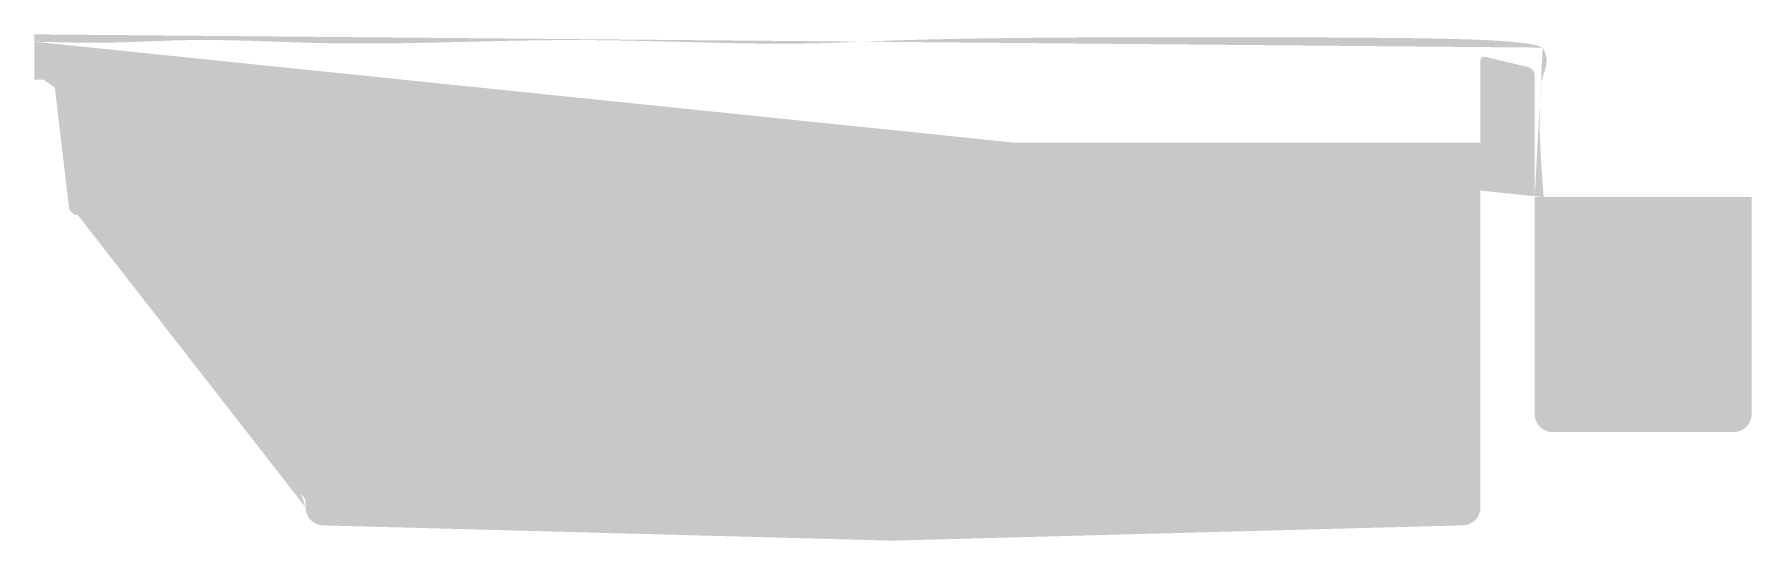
# Model space of a CAD drawing. Header units: metres. Extents: x 113 to 2416, y -346 to 476.
# Drawn here: x 297.71 to 302.46, y -10.782 to -9.382 of the extents above; entities that cross this region are included whole.
import ezdxf

# ---------------------------------------------------------------- set-up
doc = ezdxf.new("R2010")
doc.units = ezdxf.units.M
doc.linetypes.add('0', pattern=[0])
doc.layers.get('0').update_dxf_attribs({"color": 250, "linetype": '0', "lineweight": 20})
doc.layers.add('piscina', color=131, linetype='Continuous', lineweight=0)

msp = doc.modelspace()

# ---------------------------------------------------------------- hatches: boundary and pattern name
at = {"true_color": 0xadddf7}
h = msp.add_hatch(color=141, dxfattribs=at)
h.dxf.hatch_style = 1
edge = h.paths.add_edge_path()
edge.add_spline(control_points=[(297.7099488917813, -9.402397708803786), (297.7894972103302, -9.404013983698231), (297.922155514924, -9.407940358551794), (298.1825548812501, -9.390969885812918), (298.6207453492368, -9.418271205969912), (299.1206166304635, -9.389326271129274), (299.5782399279312, -9.406398995245294), (299.9074801641548, -9.40969660102854), (300.1781389019659, -9.389637660803086), (301.3645357915952, -9.388815961398958), (301.8427017424964, -9.396298306614934), (301.8820975475605, -9.418666875541984)], knot_values=[0, 0, 0, 0, 0.1636691185399244, 0.3979983246990593, 0.7816954677662322, 1.478455953901697, 1.897525413590648, 2.155048568684225, 2.46601893434516, 2.709883600054406, 2.900795952412469, 2.900795952412469, 2.900795952412469, 2.900795952412469], degree=3, periodic=0)
edge.add_line((297.7099521957191, -9.38198889908045), (297.7099440465793, -9.507018616847912))
edge.add_line((297.7099440465793, -9.507018616847912), (297.7417349524592, -9.507018616847912))
edge.add_arc((297.7417349524592, -9.532018616847889), 0.025, 6.758518330327523, 90)
edge.add_line((297.7665612267435, -9.529076490884389), (297.8059246272553, -9.861921520226414))
edge.add_arc((297.8304391441477, -9.857018616848048), 0.025, 191.3099324740354, 270)
edge.add_line((298.1849440465792, -9.882018616848026), (297.8304391441477, -9.882018616848026))
edge.add_arc((298.2349440465794, -10.30768181798856), 0.025, 180, 270)
edge.add_line((298.2099440465792, -9.907018616848003), (298.2099440465797, -10.30768181798856))
edge.add_arc((298.1849440465792, -9.907018616848003), 0.025, 0, 90)
edge.add_arc((298.4349481211486, -10.35768181798852), 0.025, 0, 90)
edge.add_line((298.4349481211486, -10.33268181798852), (298.2349440465794, -10.33268181798854))
edge.add_line((298.4599481211492, -10.35768181798852), (298.4599481211492, -10.68981614477621))
edge.add_line((298.5088938717641, -10.73980502912297), (300.0849460838643, -10.78200257490181))
edge.add_arc((298.5099481211494, -10.68981614477621), 0.05, 180, 268.8212789472083)
edge.add_line((301.6609726021892, -10.73980556439033), (300.0849460838643, -10.78200257490181))
edge.add_arc((301.6599440465788, -10.68981614477621), 0.05, 271.1787210527917, 360)
edge.add_line((301.7099440465794, -9.453811365608484), (301.709944046579, -10.68981614477633))
edge.add_arc((301.7199440465797, -9.453811365608484), 0.01, 80.58778014181493, 179.9999999999674)
edge.add_line((301.7215794102939, -9.443945992553093), (301.8390324558658, -9.471704358410701))
edge.add_arc((301.8349440465799, -9.496367791049177), 0.025, 3.256887993818641e-11, 80.58778014178853)
edge.add_line((301.85994404658, -9.496367791049177), (301.8599440465795, -9.982017220927727))
edge.add_line((301.8599440465795, -9.932017220927772), (301.85994404658, -10.43200946478941))
edge.add_arc((301.9099440465797, -10.43200946478941), 0.05, 179.9999999999935, 270)
edge.add_line((302.4099481211492, -10.48200946478937), (301.9099440465797, -10.48200946478937))
edge.add_arc((302.4099481211492, -10.43200946478941), 0.05, 270, 360.0000000000065)
edge.add_line((302.4599481211492, -9.83201722092775), (302.4599481211492, -10.43200946478941))
edge.add_line((302.4599481211492, -9.832017220927863), (301.8599440465795, -9.83201722092775))
edge.add_spline(control_points=[(301.88209754756, -9.418666875541984), (301.8870357860902, -9.429356850991011), (301.8973438825011, -9.451671143200032), (301.8881952130497, -9.480894975114989), (301.8801576841581, -9.503601818000439), (301.8761864412223, -9.520025073460204), (301.8691628948222, -9.630154420857915), (301.8770986044153, -9.733512199585084), (301.8846617240222, -9.832017220927753)], knot_values=[0, 0, 0, 0, 0.03420810014818468, 0.07140610811145684, 0.08648135412895948, 0.1070968287294479, 0.1216584832568393, 0.4172422053254449, 0.4172422053254449, 0.4172422053254449, 0.4172422053254449], degree=3, periodic=0)
at = {"layer": 'piscina', "transparency": 33554534}
h = msp.add_hatch(color=256, dxfattribs=at)
h.dxf.hatch_style = 1
h.set_gradient(color1=(204, 224, 239), color2=(122, 175, 223), name='CURVED')
edge = h.paths.add_edge_path()
edge.add_line((301.7099440486535, -9.681954211231751), (298.1599381878693, -9.681954211231638))
edge.add_line((298.10994447519, -9.556954211231638), (298.10994447519, -9.632747112564854))
edge.add_arc((298.1599381878693, -9.63195421123157), 0.05, 180, 270)
edge.add_arc((298.0599444751894, -9.556954211231638), 0.05, 359.9999999999349, 450.000000000026)
edge.add_line((298.0599444751894, -9.50695421123157), (297.7349440486539, -9.50695421123157))
edge.add_arc((297.7417349545332, -9.531954211231547), 0.025, 6.758518330327523, 90)
edge.add_line((297.7665612288176, -9.529012085268047), (297.8059246293294, -9.861857114610071))
edge.add_arc((297.8304391462217, -9.856954211231706), 0.025, 191.3099324740354, 270)
edge.add_arc((298.1849440486532, -9.90695421123166), 0.025, 0, 90)
edge.add_line((298.1849440486532, -9.881954211231683), (297.8304391462217, -9.881954211231683))
edge.add_arc((298.5099481232234, -10.68975173915987), 0.05, 180, 268.8212789472083)
edge.add_arc((298.4349481232227, -10.35761741237217), 0.025, 0, 90)
edge.add_line((298.4349481232227, -10.33261741237218), (298.2349440486534, -10.3326174123722))
edge.add_arc((298.2349440486534, -10.30761741237222), 0.025, 180, 270)
edge.add_line((298.4599481232232, -10.35761741237217), (298.4599481232232, -10.68975173915987))
edge.add_line((298.2099440486532, -9.90695421123166), (298.2099440486538, -10.30761741237222))
edge.add_line((298.5088938738382, -10.73974062350663), (300.0849460859383, -10.78193816928546))
edge.add_line((301.6609726042633, -10.73974115877399), (300.0849460859383, -10.78193816928546))
edge.add_arc((301.6599440486528, -10.68975173915987), 0.05, 271.1787210527917, 360)
edge.add_line((301.7099440486535, -9.453746959992142), (301.709944048653, -10.68975173915998))

doc.saveas('drawing.dxf')
